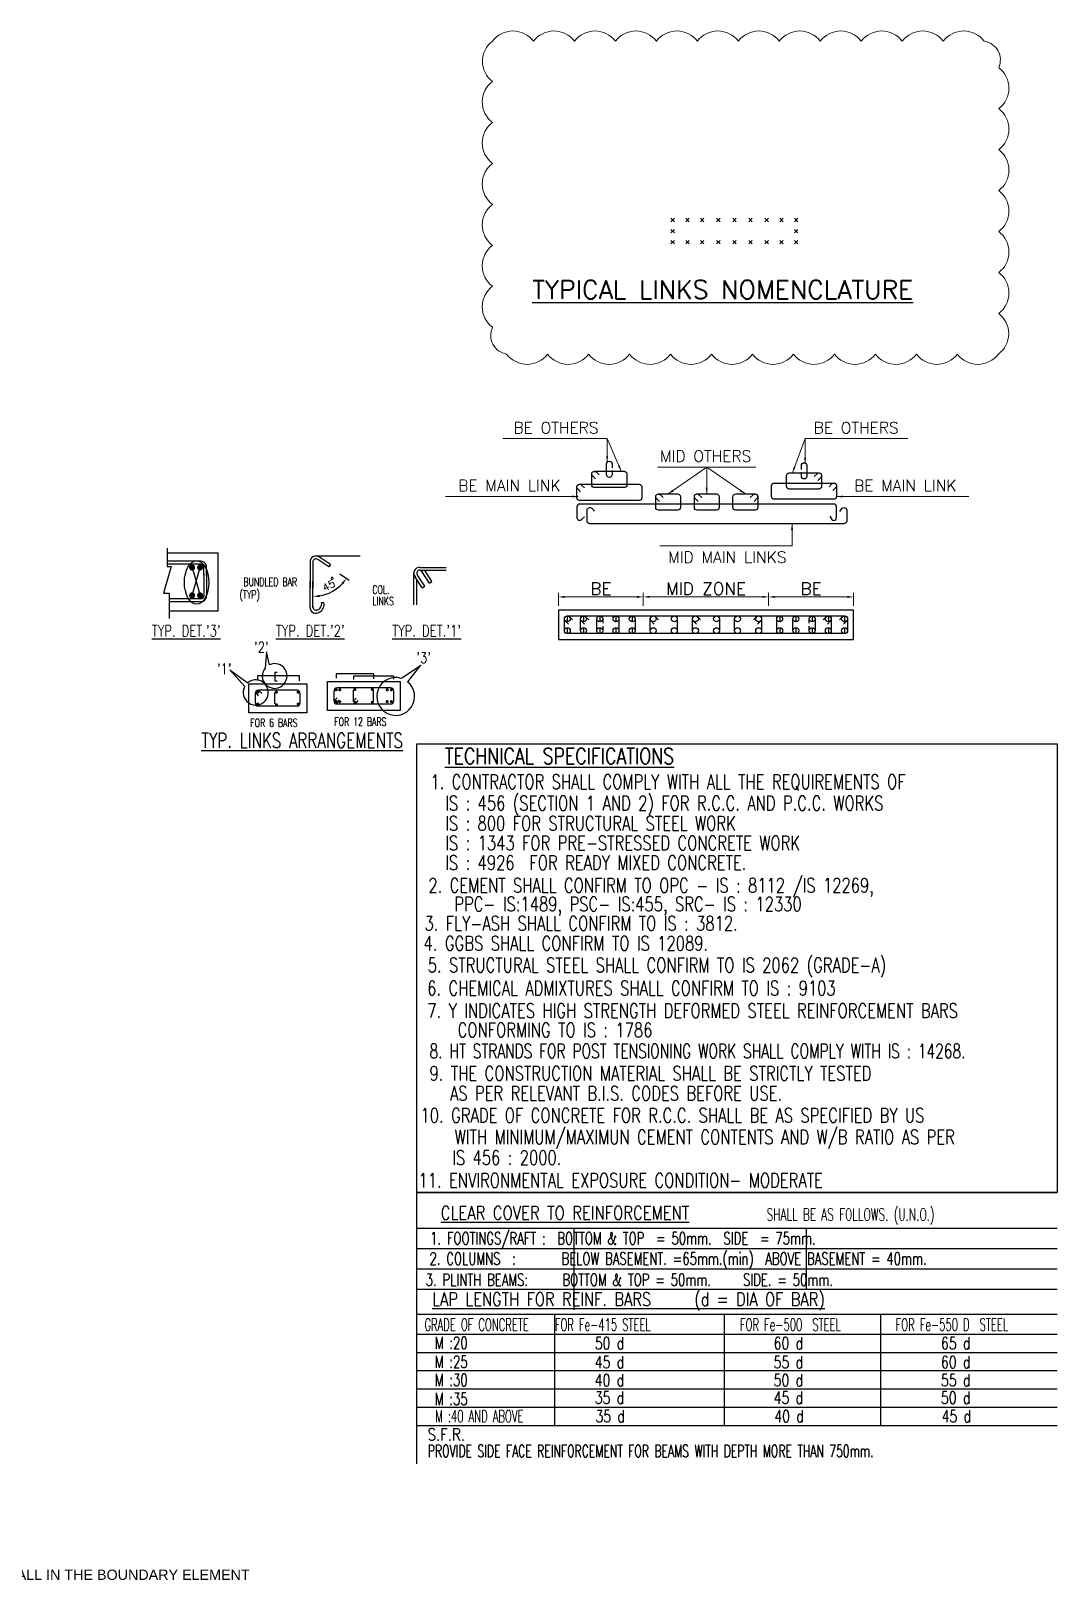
# Model space of a CAD drawing. Header units: millimetres. Extents: x -28339001 to -28288919, y 786803 to 887141.
# Drawn here: x -28313960 to -28288919, y 786803 to 824617 of the extents above; entities that cross this region are included whole.
import ezdxf
from ezdxf.enums import TextEntityAlignment as Align
from ezdxf.lldxf.tags import DXFTag

# ---------------------------------------------------------------- set-up
doc = ezdxf.new("R2010")
doc.units = ezdxf.units.MM
doc.header["$LTSCALE"] = 1000
doc.header["$MEASUREMENT"] = 0
doc.header["$PDMODE"] = 34
doc.header["$PDSIZE"] = -8
doc.layers.get('0').update_dxf_attribs({"lineweight": 5})
for name, color, linetype in [('14 REINF', 6, 'Continuous'), ('15 TITLE', 6, 'Continuous'), ('22 TABLE FRAME', 5, 'Continuous'), ('23 STIRRUPS', 5, 'Continuous'), ('COL.TEXT', 1, 'Continuous'), ('DIM', 5, 'Continuous'), ('HT', 8, 'Continuous'), ('LINE WORK', 4, 'Continuous'), ('REINF', 6, 'Continuous'), ('sheet', 1, 'Continuous'), ('STIRRUPS', 5, 'Continuous'), ('SUB TITLE', 3, 'Continuous'), ('TABLE FRAME', 5, 'Continuous'), ('TEXT', 4, 'Continuous'), ('TITLE', 6, 'Continuous')]:
    doc.layers.add(name, color=color, linetype=linetype)
doc.layers.add('19 COLUMN', color=1, linetype='Continuous', lineweight=25)
doc.styles.add('ROMAND', font='simplex.shx', dxfattribs={"width": 0.85})
doc.styles.add('ROMANS', font='simplex.shx')
doc.styles.add('SC-COL1', font='SansSerif')
tags = doc.linetypes.add('CENTER', pattern=[50.8, 31.75, -6.35, 6.35, -6.35]).pattern_tags.tags
tags[10:11] = [DXFTag(74, 4), DXFTag(75, 0), DXFTag(340, '0'), DXFTag(46, 1.0), DXFTag(50, 0.0), DXFTag(44, 0.0), DXFTag(45, 0.0)]
tags[8:9] = [DXFTag(74, 4), DXFTag(75, 0), DXFTag(340, '0'), DXFTag(46, 1.0), DXFTag(50, 0.0), DXFTag(44, 0.0), DXFTag(45, 0.0)]
tags[6:7] = [DXFTag(74, 4), DXFTag(75, 0), DXFTag(340, '0'), DXFTag(46, 1.0), DXFTag(50, 0.0), DXFTag(44, 0.0), DXFTag(45, 0.0)]
tags[4:5] = [DXFTag(74, 4), DXFTag(75, 0), DXFTag(340, '0'), DXFTag(46, 1.0), DXFTag(50, 0.0), DXFTag(44, 0.0), DXFTag(45, 0.0)]
tags = doc.linetypes.add('HIDDEN', pattern=[0.375, 0.25, -0.125]).pattern_tags.tags
tags[6:7] = [DXFTag(74, 4), DXFTag(75, 0), DXFTag(340, '0'), DXFTag(46, 1.0), DXFTag(50, 0.0), DXFTag(44, 0.0), DXFTag(45, 0.0)]
tags[4:5] = [DXFTag(74, 4), DXFTag(75, 0), DXFTag(340, '0'), DXFTag(46, 1.0), DXFTag(50, 0.0), DXFTag(44, 0.0), DXFTag(45, 0.0)]
doc.dimstyles.new('D 50', dxfattribs={"dimscale": 100, "dimtxt": 3, "dimasz": 1.5, "dimexe": 1, "dimexo": 1, "dimgap": 0.5, "dimtad": 1, "dimdec": 0, "dimdsep": 46, "dimtxsty": 'ROMANS', "dimcen": 2.5, "dimclrd": 5, "dimclre": 5, "dimclrt": 4, "dimadec": 0, "dimazin": 0, "dimtfac": 1, "dimtdec": 0, "dimtmove": 0, "dimatfit": 3, "dimfxl": 1, "dimlwd": 0, "dimlwe": 0, "dimarcsym": 0})
doc.dimstyles.new('T1', dxfattribs={"dimtxt": 2.5, "dimasz": 2, "dimexe": 1, "dimexo": 4, "dimgap": 1, "dimtad": 1, "dimdec": 0, "dimzin": 1, "dimdsep": 46, "dimtxsty": 'ROMANS', "dimcen": 0.09, "dimclrd": 5, "dimclre": 5, "dimclrt": 4, "dimadec": 0, "dimazin": 0, "dimtfac": 1, "dimtdec": 0, "dimtofl": 0, "dimtmove": 0, "dimatfit": 3, "dimfxl": 1, "dimtolj": 1, "dimtzin": 1, "dimarcsym": 0})

# ---------------------------------------------------------------- blocks, each defined once
blk = doc.blocks.new('*D8')
at = {"layer": 'Defpoints', "color": 0, "transparency": 16777216}
for p in [(52.92, 60.21), (54.42, 60.7), (57.79, 58.51), (60.86, 52.37), (52.92, 51.99)]:
    blk.add_point(p, dxfattribs=at)
at = {"layer": 'sheet', "color": 5, "lineweight": -2, "transparency": 16777216}
for p, q in [((61.14, 56.33), (64.02, 54.47)), ((52.92, 47.99), (52.92, 48.44))]:
    blk.add_line(p, q, dxfattribs=at)
blk.add_arc((52.92, 61.68), 12.23, 279.3782, 317.6044, dxfattribs=at)
at = {"layer": 'sheet', "color": 5, "transparency": 16777216}
for points in [[(62.22, 53.22), (61.69, 53.63), (63.18, 55.01)], [(54.89, 49.94), (54.94, 49.27), (52.92, 49.44)]]:
    blk.add_solid(points, dxfattribs=at)
at = {"layer": 'sheet', "color": 4, "transparency": 16777216, "insert": (57.74, 52.79), "char_height": 2.25, "attachment_point": 5, "rotation": 28.4913, "style": 'ROMANS'}
blk.add_mtext('45', dxfattribs=at)
blk = doc.blocks.new('A$C53E097422', base_point=(1066.54, 795.59))
at = {"layer": 'SUB TITLE', "style": 'ROMANS', "width": 0.8}
blk.add_text('%%uTECHNICAL SPECIFICATIONS', height=2.75, dxfattribs=at).set_placement((1070.6, 869.4))
at = {"layer": 'TEXT', "style": 'ROMANS'}
for s, width, p in [('1. CONTRACTOR SHALL COMPLY WITH ALL THE REQUIREMENTS OF ', 0.75, (1068.07, 865.06)), ('  IS : 456 (SECTION 1 AND 2) FOR R.C.C. AND P.C.C. WORKS ', 0.75, (1068.07, 861.35)), ('  IS : 800 FOR STRUCTURAL STEEL WORK', 0.75, (1068.07, 857.84)), ('  IS : 1343 FOR PRE-STRESSED CONCRETE WORK', 0.75, (1068.07, 854.44)), ('  IS : 4926  FOR READY MIXED CONCRETE.', 0.75, (1068.07, 851)), ('2. CEMENT SHALL CONFIRM TO OPC - IS : 8112 /IS 12269,', 0.75, (1067.71, 847.06)), ('PPC- IS:1489, PSC- IS:455, SRC- IS : 12330', 0.75, (1072.22, 843.82)), (' 3. FLY-ASH SHALL CONFIRM TO IS : 3812.', 0.75, (1065.76, 840.46)), (' 4. GGBS SHALL CONFIRM TO IS 12089.', 0.75, (1065.6, 837.01)), ('5. STRUCTURAL STEEL SHALL CONFIRM TO IS 2062 (GRADE-A)', 0.75, (1067.6, 833.21)), ('6. CHEMICAL ADMIXTURES SHALL CONFIRM TO IS : 9103', 0.75, (1067.51, 829.21)), ('7. Y INDICATES HIGH STRENGTH DEFORMED STEEL REINFORCEMENT BARS', 0.75, (1067.52, 825.3)), ('CONFORMING TO IS : 1786 ', 0.75, (1072.8, 821.96)), ('8. HT STRANDS FOR POST TENSIONING WORK SHALL COMPLY WITH IS : 14268.', 0.7, (1067.92, 818.28)), ('9. THE CONSTRUCTION MATERIAL SHALL BE STRICTLY TESTED', 0.75, (1067.92, 814.41)), (' AS PER RELEVANT B.I.S. CODES BEFORE USE.', 0.75, (1070.18, 810.94)), ('10. GRADE OF CONCRETE FOR R.C.C. SHALL BE AS SPECIFIED BY US ', 0.75, (1066.36, 807.11)), ('WITH MINIMUM/MAXIMUN CEMENT CONTENTS AND W/B RATIO AS PER   ', 0.75, (1072.29, 803.37)), ('  IS 456 : 2000.', 0.75, (1069.28, 799.78)), ('11. ENVIRONMENTAL EXPOSURE CONDITION- MODERATE', 0.75, (1066, 795.84))]:
    blk.add_text(s, height=2.5, dxfattribs=dict(at, width=width)).set_placement(p)
blk = doc.blocks.new('*D140')
at = {"color": 5, "lineweight": 0, "transparency": 16777216}
for p, q in [((-28301087, 810582), (-28301087, 810902)), ((-28300937, 810802), (-28299167, 810802)), ((-28299017, 810582), (-28299017, 810902))]:
    blk.add_line(p, q, dxfattribs=at)
at = {"color": 5, "transparency": 16777216}
for points in [[(-28300937, 810827), (-28300937, 810777), (-28301087, 810802)], [(-28299167, 810777), (-28299167, 810827), (-28299017, 810802)]]:
    blk.add_solid(points, dxfattribs=at)
at = {"layer": 'Defpoints', "color": 0, "transparency": 16777216}
for p in [(-28299017, 810802), (-28301087, 810482), (-28299017, 810482)]:
    blk.add_point(p, dxfattribs=at)
at = {"color": 4, "transparency": 16777216, "insert": (-28300052, 811002), "char_height": 300, "attachment_point": 5, "style": 'ROMANS'}
blk.add_mtext('BE', dxfattribs=at)
blk = doc.blocks.new('*D141')
at = {"color": 5, "lineweight": 0, "transparency": 16777216}
for p, q in [((-28295957, 810582), (-28295957, 810902)), ((-28294037, 810802), (-28295807, 810802)), ((-28293887, 810582), (-28293887, 810902))]:
    blk.add_line(p, q, dxfattribs=at)
at = {"color": 5, "transparency": 16777216}
for points in [[(-28295807, 810827), (-28295807, 810777), (-28295957, 810802)], [(-28294037, 810777), (-28294037, 810827), (-28293887, 810802)]]:
    blk.add_solid(points, dxfattribs=at)
at = {"layer": 'Defpoints', "color": 0, "transparency": 16777216}
for p in [(-28295957, 810802), (-28295957, 810482), (-28293887, 810482)]:
    blk.add_point(p, dxfattribs=at)
at = {"color": 4, "transparency": 16777216, "insert": (-28294922, 811002), "char_height": 300, "attachment_point": 5, "style": 'ROMANS'}
blk.add_mtext('{\\Fsimplex.shx|c1;BE}', dxfattribs=at)
blk = doc.blocks.new('*D142')
at = {"color": 5, "lineweight": 0, "transparency": 16777216}
for p, q in [((-28299017, 810902), (-28299017, 810903)), ((-28298867, 810803), (-28296107, 810803)), ((-28295957, 810902), (-28295957, 810903))]:
    blk.add_line(p, q, dxfattribs=at)
at = {"color": 5, "transparency": 16777216}
for points in [[(-28298867, 810828), (-28298867, 810778), (-28299017, 810803)], [(-28296107, 810778), (-28296107, 810828), (-28295957, 810803)]]:
    blk.add_solid(points, dxfattribs=at)
at = {"layer": 'Defpoints', "color": 0, "transparency": 16777216}
for p in [(-28299017, 810802), (-28295957, 810803), (-28295957, 810802)]:
    blk.add_point(p, dxfattribs=at)
at = {"color": 4, "transparency": 16777216, "insert": (-28297487, 811003), "char_height": 300, "attachment_point": 5, "style": 'ROMANS'}
blk.add_mtext('MID ZONE', dxfattribs=at)
blk = doc.blocks.new('A$C53E097842', base_point=(957.62, 796.01))
at = {"layer": 'COL.TEXT'}
blk.add_line((1081.5, 830.06), (951.56, 830.06), dxfattribs=at)
at = {"layer": 'TABLE FRAME', "linetype": 'Continuous'}
for p, q in [((951.56, 794.64), (951.56, 849.75)), ((951.56, 849.75), (1081.5, 849.75)), ((1081.5, 842.43), (951.56, 842.43)), ((983.49, 825.93), (983.49, 842.43)), ((1030.65, 830.06), (1030.65, 842.51)), ((1081.5, 838.31), (951.56, 838.31)), ((1081.5, 834.18), (951.56, 834.18)), ((1081.5, 830.06), (951.56, 830.06)), ((1081.5, 830.06), (951.56, 830.06)), ((1030.65, 830.21), (1030.65, 830.06)), ((1081.5, 824.95), (951.56, 824.95)), ((979.57, 802.35), (979.57, 824.95)), ((1014.02, 802.35), (1014.02, 824.95)), ((1045.72, 802.35), (1045.72, 824.95)), ((1081.5, 820.91), (951.56, 820.91)), ((1081.5, 817.2), (951.56, 817.2)), ((1081.5, 813.49), (951.56, 813.49)), ((1081.5, 809.77), (951.56, 809.77)), ((1081.5, 806.06), (951.56, 806.06)), ((1081.5, 802.35), (951.56, 802.35))]:
    blk.add_line(p, q, dxfattribs=at)
at = {"layer": 'SUB TITLE', "style": 'ROMANS', "width": 0.8}
for s, height, p in [('%%uCLEAR COVER TO REINFORCEMENT', 2.75, (956.41, 844.22)), ('%%uLAP LENGTH FOR REINF. BARS   (d = DIA OF BAR)', 2.7225, (954.69, 826.69)), ('S.F.R.', 2.475, (953.76, 799.36))]:
    blk.add_text(s, height=height, dxfattribs=at).set_placement(p)
at = {"layer": 'TEXT', "style": 'ROMANS'}
for s, width, p in [('SHALL BE AS FOLLOWS. (U.N.O.)', 0.63, (1022.57, 844.02)), ('   1. FOOTINGS/RAFT :  BOTTOM & TOP  = 50mm.  SIDE  = 75mm.', 0.7, (950.37, 839.2)), ('   2. COLUMNS  :      BELOW BASEMENT. =65mm.(min)  ABOVE BASEMENT = 40mm.', 0.7, (950.26, 835.07)), ('    3. PLINTH BEAMS:    BOTTOM & TOP = 50mm.   SIDE. = 50mm. ', 0.7, (948.18, 830.77)), ('   GRADE OF CONCRETE  ', 0.6, (949.78, 821.66)), (' FOR Fe-415 STEEL', 0.6, (978.54, 821.66)), (' FOR Fe-500  STEEL', 0.6, (1016.12, 821.66)), (' FOR Fe-550 D  STEEL', 0.6, (1047.72, 821.66)), ('M :20 ', 0.7, (955.19, 817.96)), ('50 d', 0.75, (987.68, 817.9)), ('60 d', 0.75, (1023.98, 817.9)), ('65 d', 0.75, (1057.94, 817.9)), ('M :25', 0.7, (955.19, 814.1)), ('45 d', 0.75, (987.68, 814.04)), ('55 d', 0.75, (1023.98, 814.04)), ('60 d', 0.75, (1057.94, 814.04)), ('M :30', 0.7, (955.19, 810.44)), ('40 d', 0.75, (987.68, 810.38)), ('50 d', 0.75, (1023.98, 810.38)), ('55 d', 0.75, (1057.94, 810.38)), ('M :35', 0.7, (955.19, 806.56)), ('35 d', 0.75, (987.68, 806.82)), ('45 d', 0.75, (1023.98, 806.82)), ('50 d', 0.75, (1057.94, 806.82)), ('M :40 AND ABOVE', 0.6, (955.32, 803.07)), ('35 d', 0.75, (987.81, 803.07)), ('40 d', 0.75, (1024.11, 803.07)), ('45 d', 0.75, (1058.07, 803.07)), ('PROVIDE SIDE FACE REINFORCEMENT FOR BEAMS WITH DEPTH MORE THAN 750mm.', 0.65, (953.78, 796.01))]:
    blk.add_text(s, height=2.475, dxfattribs=dict(at, width=width)).set_placement(p)
blk = doc.blocks.new('Z$W@#840')
at = {"layer": 'DIM'}
blk.add_line((54.09, 61.86), (67.34, 61.86), dxfattribs=at)
at = {"layer": 'HT'}
for p, q in [((15.99, 49.79), (18.43, 58.29)), ((15.99, 58.29), (18.43, 49.79))]:
    blk.add_line(p, q, dxfattribs=at)
at = {"layer": 'HT', "linetype": 'HIDDEN'}
for p, q in [((38.71, 32.56), (38.3, 27.52)), ((39.61, 28.55), (38.71, 32.56)), ((79.94, 24.49), (85.91, 28.49)), ((85.8, 28.42), (81.82, 23.38)), ((31.99, 22.01), (27.56, 27)), ((27.59, 26.92), (32.97, 23.08))]:
    blk.add_line(p, q, dxfattribs=at)
at = {"layer": 'HT'}
blk.add_lwpolyline([(8.36, 64.22), (8.36, 58.59), (9.55, 58.59), (7.28, 50.47), (9, 50.47), (9, 42.7)], dxfattribs=at)
at = {"layer": 'HT', "linetype": 'HIDDEN'}
for centre, radius, start, end in [((41.22, 25.14), 3.78, 140.877, 115.3099), ((35.42, 20.11), 3.85, 151.8231, 129.5045), ((78.21, 18.88), 5.78, 73.6179, 51.2992)]:
    blk.add_arc(centre, radius, start, end, dxfattribs=at)
blk.add_ellipse((17.37, 53.73), major_axis=(0, 6.65), ratio=0.56211, dxfattribs=at)
at = {"layer": 'LINE WORK'}
for p, q in [((23.92, 62.71), (8.3, 62.71)), ((23.92, 45), (23.92, 62.71)), ((23.92, 45), (8.94, 45))]:
    blk.add_line(p, q, dxfattribs=at)
for points in [[(33.35, 22.78), (51, 22.78), (51, 13.92), (33.35, 13.92)], [(57.39, 23.47), (79.56, 23.47), (79.56, 14.62), (57.39, 14.62)]]:
    blk.add_lwpolyline(points, close=True, dxfattribs=at)
at = {"layer": 'REINF'}
for points, const_width in [([(16.45, 58.29, -1), (15.53, 58.29, -1)], 0.926), ([(18.89, 58.29, -1), (17.97, 58.29, -1)], 0.926), ([(16.45, 49.79, -1), (15.53, 49.79, -1)], 0.926), ([(18.89, 49.79, -1), (17.97, 49.79, -1)], 0.926), ([(36.29, 20.2, -1), (35.82, 20.2, -1)], 0.463), ([(41.98, 20.2, -1), (41.52, 20.2, -1)], 0.463), ([(48.62, 20.2, -1), (48.16, 20.2, -1)], 0.463), ([(60.24, 20.92, -1), (59.77, 20.92, -1)], 0.463), ([(61.35, 20.92, -1), (60.88, 20.92, -1)], 0.463), ([(65.96, 21.05, -1), (65.5, 21.05, -1)], 0.463), ([(71.28, 21.05, -1), (70.82, 21.05, -1)], 0.463), ([(75.83, 20.92, -1), (75.36, 20.92, -1)], 0.463), ([(77.11, 20.92, -1), (76.65, 20.92, -1)], 0.463), ([(36.29, 16.58, -1), (35.82, 16.58, -1)], 0.463), ([(41.98, 16.36, -1), (41.52, 16.36, -1)], 0.463), ([(48.62, 16.58, -1), (48.16, 16.58, -1)], 0.463), ([(60.24, 17.3, -1), (59.77, 17.3, -1)], 0.463), ([(61.35, 17.3, -1), (60.88, 17.3, -1)], 0.463), ([(65.96, 17.07, -1), (65.5, 17.07, -1)], 0.463), ([(71.28, 17.07, -1), (70.82, 17.07, -1)], 0.463), ([(75.83, 17.3, -1), (75.36, 17.3, -1)], 0.463), ([(77.11, 17.3, -1), (76.65, 17.3, -1)], 0.463)]:
    blk.add_lwpolyline(points, format="xyb", close=True, dxfattribs=dict(at, const_width=const_width))
at = {"layer": 'STIRRUPS'}
for p, q in [((18.65, 60.22), (8.36, 60.22)), ((18.65, 59.33), (8.36, 59.33)), ((19.54, 56), (19.54, 58.56)), ((20.4, 56), (20.4, 58.44)), ((52.03, 60.05), (52.03, 51.99)), ((52.92, 60.21), (52.92, 51.99)), ((57.79, 58.51), (54.42, 60.7)), ((58.27, 59.26), (54.91, 61.44)), ((58.27, 59.26), (57.79, 58.51)), ((85.53, 58.35), (93.59, 58.35)), ((85.53, 57.46), (93.59, 57.46)), ((88.55, 53.56), (86.12, 57.3)), ((89.27, 54.03), (87.17, 57.26)), ((19.54, 56.14), (19.54, 49.49)), ((20.4, 56.14), (20.4, 49.61)), ((52.03, 46.09), (52.03, 54.15)), ((52.92, 46.09), (52.92, 54.15)), ((83.75, 46.92), (83.75, 56.58)), ((86.32, 52.11), (84.13, 55.48)), ((84.64, 46.92), (84.64, 54.7)), ((87.06, 52.6), (84.88, 55.96)), ((86.32, 52.11), (87.06, 52.6)), ((88.55, 53.56), (89.27, 54.03)), ((18.65, 48.72), (8.94, 48.72)), ((18.65, 47.83), (8.94, 47.83)), ((55.54, 47.64), (56.29, 47.56)), ((35.96, 25.15), (35.96, 23.77)), ((48.77, 25.14), (35.97, 25.14)), ((41.22, 26.27), (41.22, 23.67)), ((41.22, 26.27), (41.99, 26.27)), ((48.75, 25.15), (48.75, 23.62)), ((60.01, 25.85), (60.01, 24.46)), ((71.45, 25.83), (60.02, 25.83)), ((65.32, 25.12), (65.32, 24.02)), ((77.52, 25.13), (65.35, 25.13)), ((71.43, 25.85), (71.43, 24.32)), ((77.5, 25.12), (77.5, 24.17)), ((35.32, 16.88), (35.32, 19.83)), ((35.5, 20.12), (36.22, 19.05)), ((36.25, 20.76), (37.28, 19.81)), ((48.05, 20.81), (36.3, 20.81)), ((41.22, 23.67), (41.99, 23.67)), ((41.23, 16.64), (41.23, 20.17)), ((49.04, 16.88), (49.04, 19.83)), ((59.36, 17.57), (59.36, 20.52)), ((76.61, 21.5), (60.34, 21.5)), ((65.27, 17.33), (65.27, 20.86)), ((71.47, 17.33), (71.47, 20.95)), ((77.59, 17.57), (77.59, 20.52)), ((48.05, 15.89), (36.3, 15.89)), ((59.49, 17.61), (60.35, 18.46)), ((60.23, 16.69), (60.94, 17.72)), ((76.61, 16.58), (60.34, 16.58)), ((65.29, 17.51), (66.14, 18.36)), ((66.03, 16.6), (66.74, 17.63))]:
    blk.add_line(p, q, dxfattribs=at)
for centre, radius, start, end in [((53.81, 60.05), 1.78, 51.7441, 180), ((18.65, 58.44), 1.78, 350.3866, 90), ((18.65, 58.44), 0.888, 0, 90), ((53.8, 60.05), 0.892, 51.5366, 188.16), ((85.53, 56.58), 1.78, 90, 218.2559), ((85.53, 56.58), 0.888, 22.584, 218.2559), ((18.65, 49.61), 1.78, 270, 9.6134), ((18.65, 49.61), 0.888, 270, 0), ((53.54, 47.22), 2.05, 280.9547, 11.8733), ((53.69, 47.04), 2.65, 297.3549, 11.1899), ((53.81, 46.09), 1.78, 180, 308.2559), ((53.9, 46.27), 0.997, 167.7893, 297.6928), ((36.3, 19.83), 0.984, 90, 180), ((48.05, 19.83), 0.984, 0, 90), ((60.34, 20.52), 0.984, 90, 180), ((76.61, 20.52), 0.984, 0, 90), ((36.3, 16.88), 0.984, 180, 270), ((48.05, 16.88), 0.984, 270, 0), ((60.34, 17.57), 0.984, 180, 270), ((76.61, 17.57), 0.984, 270, 0)]:
    blk.add_arc(centre, radius, start, end, dxfattribs=at)
at = {"layer": 'SUB TITLE', "style": 'ROMANS'}
for s, height, width, p in [("%%UTYP. DET.'3'", 3.5, 0.75, (3.67, 37.19)), ("%%UTYP. DET.'2'", 3.5, 0.75, (41.57, 37.2)), ("%%UTYP. DET.'1'", 3.5, 0.75, (77.13, 37.21)), ("'2'", 3.242, 0.8, (34.94, 32.33)), ("'1'", 3.242, 0.8, (23.57, 25.72)), ("'3'", 3.242, 0.8, (84.52, 29.09))]:
    blk.add_text(s, height=height, dxfattribs=dict(at, width=width)).set_placement(p)
at = {"layer": 'TEXT', "style": 'ROMANS'}
for s, height, width, p in [('BUNDLED BAR', 2.5, 0.7, (31.65, 52.65)), ('o', 1.13, 0.8, (58.38, 54.63)), ('COL.', 2.5, 0.7, (71.07, 50.28)), ('(TYP)', 2.5, 0.7, (30.49, 48.79)), ('LINKS', 2.5, 0.7, (71.07, 46.79)), ('FOR 6 BARS', 2.5, 0.7, (33.74, 9.58)), ('FOR 12 BARS', 2.5, 0.7, (59.41, 9.92))]:
    blk.add_text(s, height=height, dxfattribs=dict(at, width=width)).set_placement(p)
at = {"layer": 'TITLE', "style": 'ROMANS', "width": 0.75}
blk.add_text('%%UTYP. LINKS ARRANGEMENTS', height=4.5, dxfattribs=at).set_placement((18.8, 3.22))
at = {"layer": 'sheet'}
dim = blk.add_angular_dim_2l(base=(60.86, 52.37), line1=((52.92, 60.21), (52.92, 51.99)), line2=((57.79, 58.51), (54.42, 60.7)), text='45', dimstyle='T1', dxfattribs=at)
dim.commit()
dim.dimension.update_dxf_attribs({"geometry": '*D8', "text_midpoint": (57.74, 52.79)})

msp = doc.modelspace()

# ---------------------------------------------------------------- linework, layer by layer
msp.add_lwpolyline([(-28302696.6, 824367.4, -0.5), (-28301696.6, 824367.4, -0.5), (-28300696.6, 824367.4, -0.5), (-28299696.6, 824367.4, -0.5), (-28298696.6, 824367.4, -0.5), (-28297696.6, 824367.4, -0.5), (-28296696.6, 824367.4, -0.5), (-28295696.6, 824367.4, -0.5), (-28294696.6, 824367.4, -0.5), (-28293696.6, 824367.4, -0.5), (-28292696.6, 824367.4, -0.5), (-28291696.6, 824367.4, -0.5), (-28290696.6, 824367.4, -0.5), (-28290342.6, 823721.4, -0.5), (-28290342.6, 822721.4, -0.5), (-28290342.6, 821721.4, -0.5), (-28290342.6, 820721.4, -0.5), (-28290342.6, 819721.4, -0.5), (-28290342.6, 818721.4, -0.5), (-28290342.6, 817721.4, -0.5), (-28290350.9, 816729.8, -0.5), (-28291350.9, 816729.8, -0.5), (-28292350.9, 816729.8, -0.5), (-28293350.9, 816729.8, -0.5), (-28294350.9, 816729.8, -0.5), (-28295350.9, 816729.8, -0.5), (-28296350.9, 816729.8, -0.5), (-28297350.9, 816729.8, -0.5), (-28298350.9, 816729.8, -0.5), (-28299350.9, 816729.8, -0.5), (-28300350.9, 816729.8, -0.5), (-28301350.9, 816729.8, -0.5), (-28302350.9, 816729.8, -0.5), (-28302696.6, 817384.1, -0.5), (-28302696.6, 818384.1, -0.5), (-28302696.6, 819384.1, -0.5), (-28302696.6, 820384.1, -0.5), (-28302696.6, 821384.1, -0.5), (-28302696.6, 822384.1, -0.5), (-28302696.6, 823384.1, -0.5)], format="xyb", close=True)
at = {"layer": '14 REINF', "color": 6}
for points in [[(-28298341.5, 820044.6), (-28298256.7, 819959.8)], [(-28298256.7, 820044.6), (-28298341.5, 819959.8)], [(-28297981.5, 820044.6), (-28297896.7, 819959.8)], [(-28297896.7, 820044.6), (-28297981.5, 819959.8)], [(-28297621.5, 820044.6), (-28297536.7, 819959.8)], [(-28297536.7, 820044.6), (-28297621.5, 819959.8)], [(-28297227.8, 820044.6), (-28297142.9, 819959.8)], [(-28297142.9, 820044.6), (-28297227.8, 819959.8)], [(-28296834, 820044.6), (-28296749.2, 819959.8)], [(-28296749.2, 820044.6), (-28296834, 819959.8)], [(-28296440.3, 820044.6), (-28296355.4, 819959.8)], [(-28296355.4, 820044.6), (-28296440.3, 819959.8)], [(-28296046.5, 820044.6), (-28295961.7, 819959.8)], [(-28295961.7, 820044.6), (-28296046.5, 819959.8)], [(-28295686.5, 820044.6), (-28295601.7, 819959.8)], [(-28295601.7, 820044.6), (-28295686.5, 819959.8)], [(-28295326.5, 820044.6), (-28295241.7, 819959.8)], [(-28295241.7, 820044.6), (-28295326.5, 819959.8)], [(-28298341.5, 819774.6), (-28298256.7, 819689.8)], [(-28298256.7, 819774.6), (-28298341.5, 819689.8)], [(-28298341.5, 819504.6), (-28298256.7, 819419.8)], [(-28298256.7, 819504.6), (-28298341.5, 819419.8)], [(-28297981.5, 819504.6), (-28297896.7, 819419.8)], [(-28297896.7, 819504.6), (-28297981.5, 819419.8)], [(-28297621.5, 819504.6), (-28297536.7, 819419.8)], [(-28297536.7, 819504.6), (-28297621.5, 819419.8)], [(-28297227.8, 819504.6), (-28297142.9, 819419.8)], [(-28297142.9, 819504.6), (-28297227.8, 819419.8)], [(-28296834, 819504.6), (-28296749.2, 819419.8)], [(-28296749.2, 819504.6), (-28296834, 819419.8)], [(-28296440.3, 819504.6), (-28296355.4, 819419.8)], [(-28296355.4, 819504.6), (-28296440.3, 819419.8)], [(-28296046.5, 819504.6), (-28295961.7, 819419.8)], [(-28295961.7, 819504.6), (-28296046.5, 819419.8)], [(-28295686.5, 819504.6), (-28295601.7, 819419.8)], [(-28295601.7, 819504.6), (-28295686.5, 819419.8)], [(-28295326.5, 819774.6), (-28295241.7, 819689.8)], [(-28295241.7, 819774.6), (-28295326.5, 819689.8)], [(-28295326.5, 819504.6), (-28295241.7, 819419.8)], [(-28295241.7, 819504.6), (-28295326.5, 819419.8)], [(-28300871.1, 810337.8), (-28300871.1, 810193.8)], [(-28300871.1, 810049.8), (-28300871.1, 809905.8)], [(-28300475.1, 810337.8), (-28300475.1, 810193.8)], [(-28300475.1, 810049.8), (-28300475.1, 809905.8)], [(-28300079.1, 810337.8), (-28300079.1, 810193.8)], [(-28300079.1, 810049.8), (-28300079.1, 809905.8)], [(-28299683.1, 810337.8), (-28299683.1, 810193.8)], [(-28299683.1, 810049.8), (-28299683.1, 809905.8)], [(-28299287.1, 810337.8), (-28299287.1, 810193.8)], [(-28299287.1, 810049.8), (-28299287.1, 809905.8)], [(-28295687.1, 810337.8), (-28295687.1, 810193.8)], [(-28295687.1, 810049.8), (-28295687.1, 809905.8)], [(-28295291.1, 810337.8), (-28295291.1, 810193.8)], [(-28295291.1, 810049.8), (-28295291.1, 809905.8)], [(-28294895.1, 810337.8), (-28294895.1, 810193.8)], [(-28294895.1, 810049.8), (-28294895.1, 809905.8)], [(-28294499.1, 810337.8), (-28294499.1, 810193.8)], [(-28294499.1, 810049.8), (-28294499.1, 809905.8)], [(-28294103.1, 810337.8), (-28294103.1, 810193.8)], [(-28294103.1, 810049.8), (-28294103.1, 809905.8)]]:
    msp.add_lwpolyline(points, dxfattribs=at)
for centre in [(-28300871.1, 810265.8), (-28300871.1, 809977.8), (-28300475.1, 810265.8), (-28300475.1, 809977.8), (-28300079.1, 810265.8), (-28300079.1, 809977.8), (-28299683.1, 810265.8), (-28299683.1, 809977.8), (-28299287.1, 810265.8), (-28299287.1, 809977.8), (-28298772.8, 810265.8), (-28298772.8, 809977.8), (-28298258.5, 810265.8), (-28298258.5, 809977.8), (-28297744.2, 810265.8), (-28297744.2, 809977.8), (-28297229.9, 810265.8), (-28297229.9, 809977.8), (-28296715.7, 810265.8), (-28296715.7, 809977.8), (-28296201.4, 810265.8), (-28296201.4, 809977.8), (-28295687.1, 810265.8), (-28295687.1, 809977.8), (-28295291.1, 810265.8), (-28295291.1, 809977.8), (-28294895.1, 810265.8), (-28294895.1, 809977.8), (-28294499.1, 810265.8), (-28294499.1, 809977.8), (-28294103.1, 810265.8), (-28294103.1, 809977.8)]:
    msp.add_circle(centre, 72, dxfattribs=at)
at = {"layer": '19 COLUMN', "color": 4}
for points in [[(-28293887.1, 810481.8), (-28301087.1, 810481.8)], [(-28301087.1, 810481.8), (-28301087.1, 809761.8)], [(-28293887.1, 809761.8), (-28293887.1, 810481.8)], [(-28301087.1, 809761.8), (-28293887.1, 809761.8)]]:
    msp.add_lwpolyline(points, dxfattribs=at)
at = {"layer": '22 TABLE FRAME', "color": 5, "linetype": 'Continuous'}
msp.add_lwpolyline([(-28304542.9, 807216.2), (-28288919.2, 807216.2), (-28288919.2, 796266.5), (-28304542.9, 796266.5)], close=True, dxfattribs=at)
at = {"layer": '23 STIRRUPS', "color": 5}
for points in [[(-28300184, 813685.5), (-28300254, 813755.5, -0.668178), (-28300207.3, 813868.1), (-28299481.3, 813868.1, -0.4142136), (-28299415.3, 813802.1), (-28299415.3, 813538.1, -0.4142136), (-28299481.3, 813472.1), (-28300207.3, 813472.1, -0.4142136), (-28300273.3, 813538.1), (-28300273.3, 813802.1, -0.6681793), (-28300160.7, 813848.8), (-28300090.7, 813778.8)], [(-28299778.3, 813884.6), (-28299778.3, 813785.6, -1), (-28299910.3, 813785.6), (-28299910.3, 814049.6, -1), (-28299778.3, 814049.6), (-28299778.3, 813950.6)], [(-28294846, 813740.4), (-28294776, 813810.4, -0.6681793), (-28294663.3, 813763.7), (-28294663.3, 813499.7, -0.4142136), (-28294729.3, 813433.7), (-28295455.3, 813433.7, -0.4142136), (-28295521.3, 813499.7), (-28295521.3, 813763.7, -0.4142136), (-28295455.3, 813829.7), (-28294729.3, 813829.7, -0.668178), (-28294682.7, 813717), (-28294752.7, 813647)], [(-28295158.3, 813912.2), (-28295158.3, 814011.2, -1), (-28295026.3, 814011.2), (-28295026.3, 813747.2, -1), (-28295158.3, 813747.2), (-28295158.3, 813846.2)], [(-28300547, 813369.5), (-28300617, 813439.5, -0.668178), (-28300570.3, 813552.2), (-28299118.3, 813552.2, -0.4142136), (-28299052.3, 813486.2), (-28299052.3, 813222.2, -0.4142136), (-28299118.3, 813156.2), (-28300570.3, 813156.2, -0.4142136), (-28300636.3, 813222.2), (-28300636.3, 813486.2, -0.6681793), (-28300523.7, 813532.8), (-28300453.7, 813462.8)], [(-28294483, 813492.9), (-28294413, 813562.9, -0.6681793), (-28294300.3, 813516.2), (-28294300.3, 813252.2, -0.4142136), (-28294366.3, 813186.2), (-28295818.3, 813186.2, -0.4142136), (-28295884.3, 813252.2), (-28295884.3, 813516.2, -0.4142136), (-28295818.3, 813582.2), (-28294366.3, 813582.2, -0.668178), (-28294319.7, 813469.5), (-28294389.7, 813399.5)], [(-28294465.3, 812770.6), (-28294413, 812691, 0.1989119), (-28294366.3, 812671.6, 0.4142136), (-28294300.3, 812737.6), (-28294300.3, 813001.6, 0.4142136), (-28294366.3, 813067.6), (-28300570.3, 813067.6, 0.4142136), (-28300636.3, 813001.6), (-28300636.3, 812737.6, 0.6681793), (-28300523.7, 812691), (-28300453.7, 812761)], [(-28298623.6, 813132.5), (-28298693.6, 813202.5, -0.6683136), (-28298646.9, 813315.1), (-28298175.5, 813315.1, -0.41436), (-28298109.5, 813249.1), (-28298109.5, 812985.1, -0.41436), (-28298175.5, 812919.1), (-28298646.9, 812919.1, -0.4143234), (-28298712.9, 812985.1), (-28298712.9, 813249.1, -0.6681793), (-28298600.3, 813295.8), (-28298530.3, 813225.8)], [(-28297680.7, 813132.5), (-28297750.7, 813202.5, -0.6681328), (-28297704.1, 813315.1), (-28297232.6, 813315.1, -0.414177), (-28297166.6, 813249.1), (-28297166.6, 812985.1, -0.414177), (-28297232.6, 812919.1), (-28297704.1, 812919.1, -0.414177), (-28297770.1, 812985.1), (-28297770.1, 813249.1, -0.6681793), (-28297657.4, 813295.8), (-28297587.4, 813225.8)], [(-28296406.4, 813225.8), (-28296336.4, 813295.8, -0.6681793), (-28296223.8, 813249.1), (-28296223.8, 812985.1, -0.4143234), (-28296289.8, 812919.1), (-28296761.2, 812919.1, -0.41436), (-28296827.2, 812985.1), (-28296827.2, 813249.1, -0.41436), (-28296761.2, 813315.1), (-28296289.8, 813315.1, -0.6683136), (-28296243.1, 813202.5), (-28296313.1, 813132.5)], [(-28294217.8, 812886.1), (-28294165.5, 812965.8, -0.1989119), (-28294118.8, 812985.1, -0.4142136), (-28294052.8, 812919.1), (-28294052.8, 812655.1, -0.4142136), (-28294118.8, 812589.1), (-28300322.8, 812589.1, -0.4142136), (-28300388.8, 812655.1), (-28300388.8, 812919.1, -0.6681793), (-28300276.2, 812965.8), (-28300206.2, 812895.8)], [(-28300845.6, 810138.5), (-28300922, 810214.9, -0.668178), (-28300871.1, 810337.8), (-28294103.1, 810337.8, -0.4142136), (-28294031.1, 810265.8), (-28294031.1, 809977.8, -0.4142136), (-28294103.1, 809905.8), (-28300871.1, 809905.8, -0.4142136), (-28300943.1, 809977.8), (-28300943.1, 810265.8, -0.6681793), (-28300820.2, 810316.7), (-28300743.8, 810240.3)], [(-28300845.6, 810138.5), (-28300922, 810214.9, -0.668178), (-28300871.1, 810337.8), (-28299287.1, 810337.8, -0.4142136), (-28299215.1, 810265.8), (-28299215.1, 809977.8, -0.4142136), (-28299287.1, 809905.8), (-28300871.1, 809905.8, -0.4142136), (-28300943.1, 809977.8), (-28300943.1, 810265.8, -0.6681793), (-28300820.2, 810316.7), (-28300743.8, 810240.3)], [(-28300449.6, 810138.5), (-28300526, 810214.9, -0.668178), (-28300475.1, 810337.8), (-28299683.1, 810337.8, -0.4142136), (-28299611.1, 810265.8), (-28299611.1, 809977.8, -0.4142136), (-28299683.1, 809905.8), (-28300475.1, 809905.8, -0.4142136), (-28300547.1, 809977.8), (-28300547.1, 810265.8, -0.6681793), (-28300424.2, 810316.7), (-28300347.8, 810240.3)], [(-28300007.1, 810085.8), (-28300007.1, 809977.8, -1), (-28300151.1, 809977.8), (-28300151.1, 810265.8, -1), (-28300007.1, 810265.8), (-28300007.1, 810157.8)], [(-28298747.4, 810138.5), (-28298823.7, 810214.9, -0.6683136), (-28298772.8, 810337.8), (-28298258.5, 810337.8, -0.41436), (-28298186.5, 810265.8), (-28298186.5, 809977.8, -0.41436), (-28298258.5, 809905.8), (-28298772.8, 809905.8, -0.4143234), (-28298844.8, 809977.8), (-28298844.8, 810265.8, -0.6681793), (-28298721.9, 810316.7), (-28298645.5, 810240.3)], [(-28297718.8, 810138.5), (-28297795.1, 810214.9, -0.6681328), (-28297744.2, 810337.8), (-28297229.9, 810337.8, -0.414177), (-28297157.9, 810265.8), (-28297157.9, 809977.8, -0.414177), (-28297229.9, 809905.8), (-28297744.2, 809905.8, -0.414177), (-28297816.2, 809977.8), (-28297816.2, 810265.8, -0.6681793), (-28297693.3, 810316.7), (-28297616.9, 810240.3)], [(-28296328.6, 810240.3), (-28296252.3, 810316.7, -0.6681793), (-28296129.4, 810265.8), (-28296129.4, 809977.8, -0.4143234), (-28296201.4, 809905.8), (-28296715.7, 809905.8, -0.41436), (-28296787.7, 809977.8), (-28296787.7, 810265.8, -0.41436), (-28296715.7, 810337.8), (-28296201.4, 810337.8, -0.6683136), (-28296150.4, 810214.9), (-28296226.8, 810138.5)], [(-28294230.4, 810240.3), (-28294154, 810316.7, -0.6681793), (-28294031.1, 810265.8), (-28294031.1, 809977.8, -0.4142136), (-28294103.1, 809905.8), (-28295687.1, 809905.8, -0.4142136), (-28295759.1, 809977.8), (-28295759.1, 810265.8, -0.4142136), (-28295687.1, 810337.8), (-28294103.1, 810337.8, -0.668178), (-28294052.2, 810214.9), (-28294128.5, 810138.5)], [(-28294626.4, 810240.3), (-28294550, 810316.7, -0.6681793), (-28294427.1, 810265.8), (-28294427.1, 809977.8, -0.4142136), (-28294499.1, 809905.8), (-28295291.1, 809905.8, -0.4142136), (-28295363.1, 809977.8), (-28295363.1, 810265.8, -0.4142136), (-28295291.1, 810337.8), (-28294499.1, 810337.8, -0.668178), (-28294448.2, 810214.9), (-28294524.5, 810138.5)], [(-28294967.1, 810157.8), (-28294967.1, 810265.8, -1), (-28294823.1, 810265.8), (-28294823.1, 809977.8, -1), (-28294967.1, 809977.8), (-28294967.1, 810085.8)]]:
    msp.add_lwpolyline(points, format="xyb", dxfattribs=at)

# ---------------------------------------------------------------- block references
at = {"layer": 'sheet'}
for name, p, xscale, yscale, zscale in [('Z$W@#840', (-28311304.4, 806864), 79.86000000000001, 79.86000000000001, 79.86000000000001), ('A$C53E097422', (-28304427, 796351.8), 140.509304171593, 140.509304171593, 140.509304171593), ('A$C53E097842', (-28303814.3, 789804.6), 120.237723642138, 120.237723642138, 120.237723642138)]:
    msp.add_blockref(name, p, dxfattribs=dict(at, xscale=xscale, yscale=yscale, zscale=zscale))

# ---------------------------------------------------------------- texts
at = {"layer": '15 TITLE', "color": 6, "linetype": 'CENTER', "ltscale": 0.05, "style": 'ROMAND'}
msp.add_text('%%UTYPICAL LINKS NOMENCLATURE', height=450, dxfattribs=at).set_placement((-28301726.8, 818078.8))
at = {"layer": 'TEXT', "style": 'ROMANS'}
for s, p in [('BE OTHERS', (-28301146.5, 814932.5)), ('BE OTHERS', (-28293820, 814932.5)), ('MID OTHERS', (-28297493.6, 814240.6)), ('BE MAIN LINK', (-28302282.5, 813519.3)), ('BE MAIN LINK', (-28292621.5, 813519.3)), ('MID MAIN LINKS', (-28296965.9, 811772.7))]:
    msp.add_text(s, height=275, dxfattribs=at).set_placement(p, align=Align.MIDDLE_CENTER)
at = {"layer": 'TEXT', "style": 'SC-COL1'}
msp.add_text('1. BE = BOUNDARY ELEMENT AS PER IS 456 + IS 13920 - 2016. PROVIDE CONFINING REINFORCEMENT ACROSS ENTIRE HEIGHT OF WALL IN THE BOUNDARY ELEMENT', height=250, dxfattribs=at).set_placement((-28336993.6, 786806.9))

# ---------------------------------------------------------------- dimensions: what is measured, and where the dimension line sits
for p1, p2, distance, text, picture, middle in [((-28301087.1, 810481.8), (-28299016.7, 810481.8), 319.9, 'BE', '*D140', (-28300051.9, 811001.7)), ((-28299016.7, 810801.7), (-28295957.4, 810801.7), 1.5, 'MID ZONE', '*D142', (-28297487.1, 811003.2)), ((-28293887.1, 810481.8), (-28295957.4, 810481.8), -319.9, '{\\Fsimplex.shx|c1;BE}', '*D141', (-28294922.3, 811001.7))]:
    dim = msp.add_aligned_dim(p1=p1, p2=p2, distance=distance, text=text, dimstyle='D 50', override={"dimtxsty": 'ROMANS'})
    dim.commit()
    dim.dimension.update_dxf_attribs({"geometry": picture, "text_midpoint": middle})

# ---------------------------------------------------------------- leaders
for points in [[(-28299899.1, 814086.4), (-28299899.1, 814672.9), (-28302440.8, 814672.9)], [(-28299553.5, 813868.1), (-28299899.1, 814672.9), (-28302440.8, 814672.9)], [(-28295374.7, 813829.7), (-28295067.4, 814672.9), (-28292562.8, 814672.9)], [(-28295067.4, 814048), (-28295067.4, 814672.9), (-28292562.8, 814672.9)], [(-28298411.2, 813315.1), (-28297468.3, 813973.3), (-28298670, 813973.3)], [(-28297468.3, 813315.1), (-28297468.3, 813973.3), (-28296266.6, 813973.3)], [(-28296525.5, 813315.1), (-28297468.3, 813973.3), (-28296266.6, 813973.3)], [(-28300603.6, 813252.2), (-28303840.6, 813252.2)], [(-28294300.3, 813252.2), (-28291071.8, 813252.2)], [(-28295385.7, 812589.1), (-28295385.7, 812049.8), (-28298610.4, 812049.8)]]:
    msp.add_leader(points, dimstyle='D 50', override={"dimgap": 0.5, "dimtad": 0})

doc.saveas('drawing.dxf')
